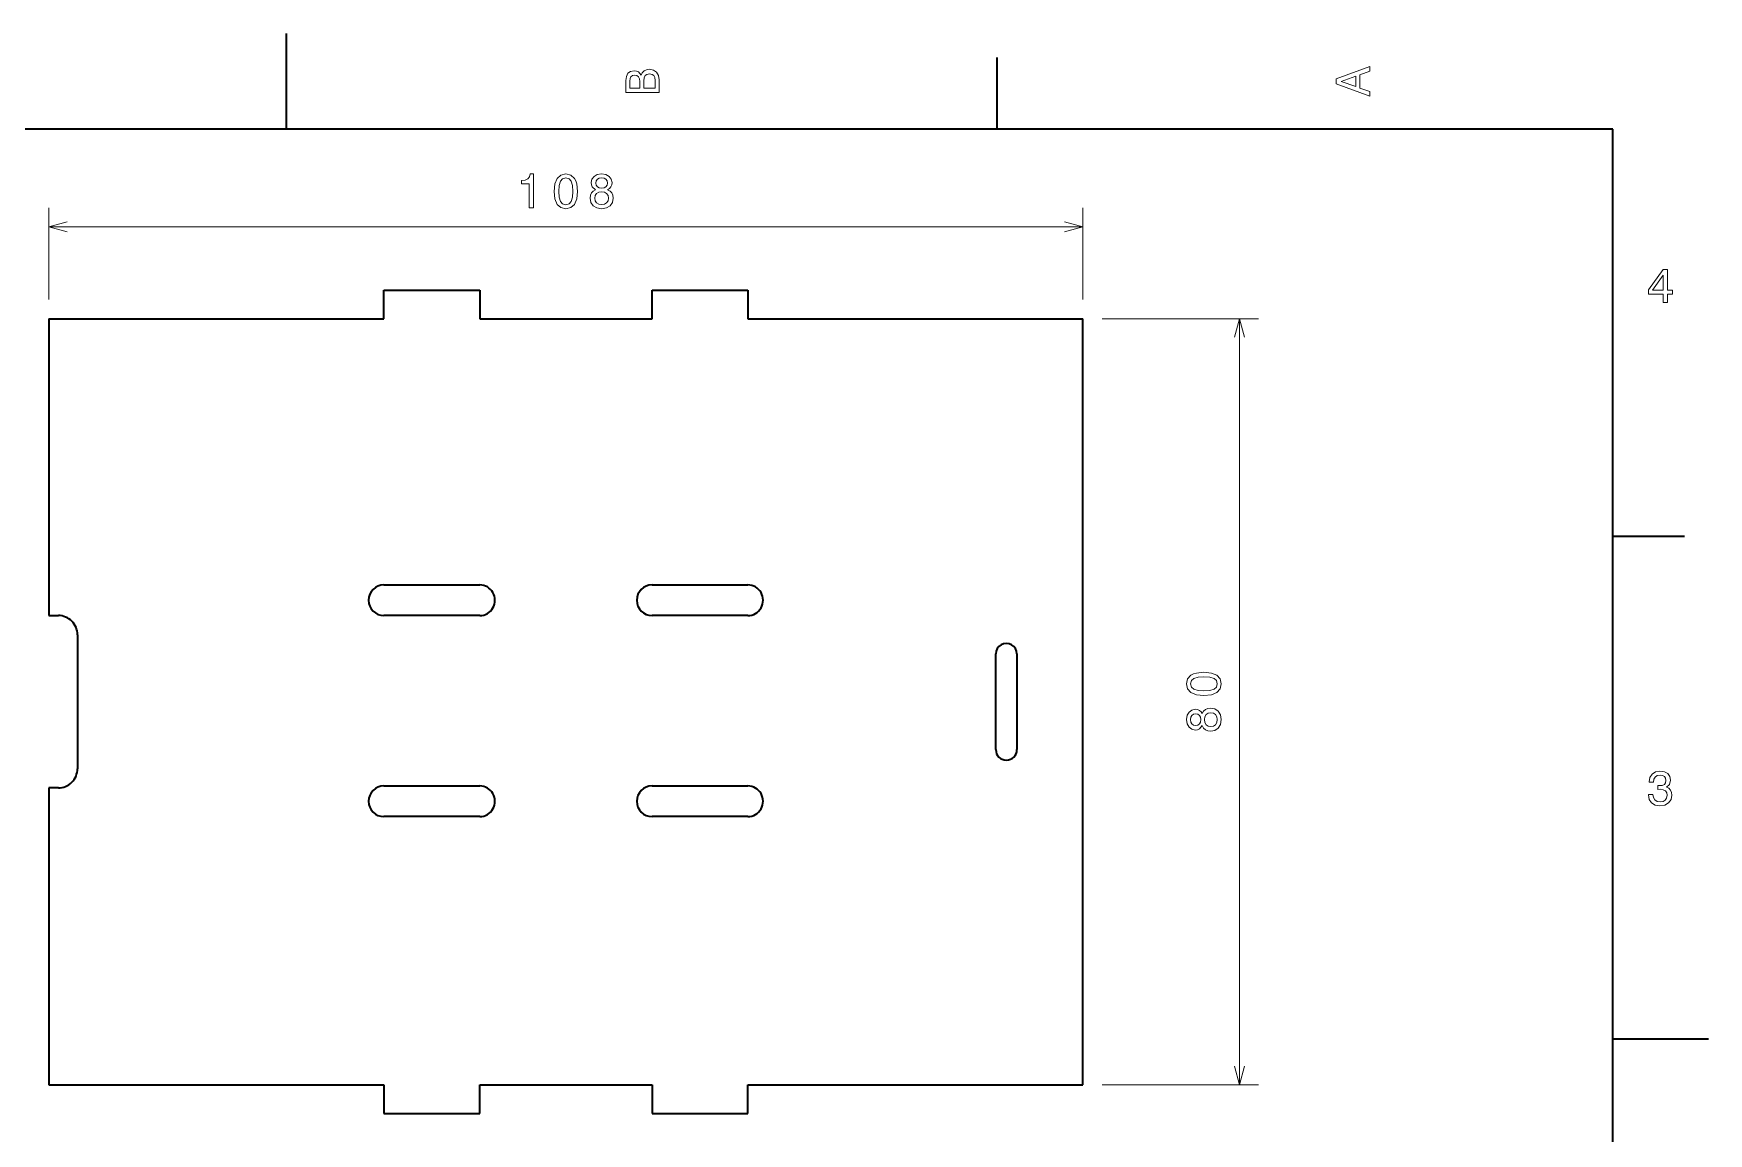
# Model space of a CAD drawing. Extents: x 0 to 297, y 0 to 210.
# Drawn here: x 122.1 to 297, y 95.1 to 210 of the extents above; entities that cross this region are included whole.
import ezdxf

# ---------------------------------------------------------------- set-up
doc = ezdxf.new("R2010")
doc.units = 0

msp = doc.modelspace()

# ---------------------------------------------------------------- linework, layer by layer
at = {"color": 7, "lineweight": 35, "ltscale": 0.25}
for p, q in [((148.5, 200), (148.5, 210)), ((158.676102, 183.199997), (168.676102, 183.199997)), ((186.676102, 183.199997), (196.676102, 183.199997)), ((158.676102, 152.399994), (168.676102, 152.399994)), ((186.676102, 152.399994), (196.676102, 152.399994)), ((168.676102, 149.199997), (158.676102, 149.199997)), ((196.676102, 149.199997), (186.676102, 149.199997)), ((222.576111, 135.199997), (222.576111, 145.199997)), ((224.776093, 145.199997), (224.776093, 135.199997)), ((158.676102, 131.399994), (168.676102, 131.399994)), ((186.676102, 131.399994), (196.676102, 131.399994)), ((168.676102, 128.199997), (158.676102, 128.199997)), ((196.676102, 128.199997), (186.676102, 128.199997)), ((287, 105), (297, 105)), ((158.676102, 97.199997), (168.676102, 97.199997)), ((186.676102, 97.199997), (196.676102, 97.199997))]:
    msp.add_line(p, q, dxfattribs=at)
at = {"color": 7, "lineweight": 35, "ltscale": 0.1875}
for p, q in [((222.699997, 200), (222.699997, 207.5)), ((287, 157.5), (294.5, 157.5))]:
    msp.add_line(p, q, dxfattribs=at)
at = {"color": 7, "lineweight": 35}
for p, q in [((287, 200), (10, 200)), ((287, 10), (287, 200)), ((123.676102, 180.199997), (123.676102, 149.199997)), ((123.676102, 180.199997), (158.676102, 180.199997)), ((196.676102, 180.199997), (231.676102, 180.199997)), ((231.676102, 100.199997), (231.676102, 180.199997)), ((123.676102, 131.199997), (123.676102, 100.199997)), ((123.676102, 100.199997), (158.676102, 100.199997)), ((196.676102, 100.199997), (231.676102, 100.199997))]:
    msp.add_line(p, q, dxfattribs=at)
at = {"color": 7, "lineweight": 13, "ltscale": 0.239997}
for p, q in [((123.676102, 182.199997), (123.676102, 191.799866)), ((231.676102, 182.199997), (231.676102, 191.799866))]:
    msp.add_line(p, q, dxfattribs=at)
at = {"color": 7, "lineweight": 13}
for p, q in [((123.676102, 189.799866), (231.676102, 189.799866)), ((248.018723, 100.199997), (248.018723, 180.199997))]:
    msp.add_line(p, q, dxfattribs=at)
at = {"color": 7, "lineweight": 35, "ltscale": 0.075}
for p, q in [((158.676102, 180.199997), (158.676102, 183.199997)), ((168.676102, 183.199997), (168.676102, 180.199997)), ((186.676102, 180.199997), (186.676102, 183.199997)), ((196.676102, 183.199997), (196.676102, 180.199997)), ((158.676102, 100.199997), (158.676102, 97.199997)), ((168.676102, 97.199997), (168.676102, 100.199997)), ((186.676102, 100.199997), (186.676102, 97.199997)), ((196.676102, 97.199997), (196.676102, 100.199997))]:
    msp.add_line(p, q, dxfattribs=at)
at = {"color": 7, "lineweight": 35, "ltscale": 0.45}
for p, q in [((168.676102, 180.199997), (186.676102, 180.199997)), ((168.676102, 100.199997), (186.676102, 100.199997))]:
    msp.add_line(p, q, dxfattribs=at)
at = {"color": 7, "lineweight": 13, "ltscale": 0.408566}
for p, q in [((233.676102, 180.199997), (250.018723, 180.199997)), ((233.676102, 100.199997), (250.018723, 100.199997))]:
    msp.add_line(p, q, dxfattribs=at)
at = {"color": 7, "lineweight": 35, "ltscale": 0.025}
for p, q in [((123.676102, 149.199997), (124.676102, 149.199997)), ((124.676102, 131.199997), (123.676102, 131.199997))]:
    msp.add_line(p, q, dxfattribs=at)
at = {"color": 7, "lineweight": 35, "ltscale": 0.35}
msp.add_line((126.676102, 147.199997), (126.676102, 133.199997), dxfattribs=at)
at = {"color": 7, "lineweight": 13}
for points in [[(261.633209, 203.466858), (261.633209, 203.930847), (260.604401, 204.298996), (260.604401, 205.695969), (261.633209, 206.064133), (261.633209, 206.538193), (258.128174, 205.257217), (258.128174, 204.742798)], [(185.542007, 205.630417), (185.249496, 205.983429), (185.052811, 206.074219), (184.81073, 206.104477), (184.432495, 206.03891), (184.160156, 205.842224), (183.993729, 205.524506), (183.933212, 205.080704), (183.933212, 203.835022), (187.433212, 203.835022), (187.433212, 205.151306), (187.36261, 205.620331), (187.155838, 205.968307), (186.828018, 206.185165), (186.384216, 206.260818), (186.08667, 206.215424), (185.839554, 206.094391), (185.65799, 205.897705)], [(185.385666, 204.984879), (185.385666, 204.298996), (184.351807, 204.298996), (184.351807, 205.025223), (184.382065, 205.297562), (184.472839, 205.489197), (184.629181, 205.605194), (184.86116, 205.645538), (185.093155, 205.600143), (185.254532, 205.479111), (185.355408, 205.272339)], [(187.014618, 205.095825), (187.014618, 204.298996), (185.809296, 204.298996), (185.809296, 205.050446), (185.844589, 205.368164), (185.9505, 205.595108), (186.132065, 205.731277), (186.394302, 205.776657), (186.671692, 205.731277), (186.863327, 205.605194), (186.979324, 205.393372)], [(260.17572, 204.460388), (258.632477, 205), (260.17572, 205.539627)], [(173.849304, 191.799866), (174.308228, 191.799866), (174.308228, 195.325089), (173.965302, 195.325089), (173.874512, 195.017441), (173.692963, 194.810669), (173.415588, 194.689636), (173.032288, 194.649292), (173.032288, 194.291229), (173.849304, 194.291229)], [(176.460678, 193.509521), (176.536331, 192.717728), (176.773361, 192.152893), (177.151611, 191.809952), (177.676102, 191.699005), (178.195557, 191.809952), (178.573792, 192.152893), (178.805786, 192.717728), (178.886475, 193.509521), (178.805786, 194.296265), (178.709961, 194.608948), (178.573792, 194.86615), (178.195557, 195.209091), (177.676102, 195.325089), (177.151611, 195.209091), (176.773361, 194.861099), (176.536331, 194.296265)], [(176.944824, 193.509521), (176.985184, 194.119751), (177.111267, 194.558517), (177.338196, 194.81572), (177.676102, 194.906494), (178.008957, 194.81572), (178.235901, 194.558517), (178.361984, 194.119751), (178.402328, 193.509521), (178.361984, 192.894241), (178.235901, 192.45549), (178.008957, 192.198288), (177.676102, 192.112549), (177.338196, 192.198288), (177.111267, 192.45549), (176.985184, 192.894241)], [(180.786758, 193.686035), (180.529556, 193.54483), (180.353043, 193.348145), (180.242096, 193.101013), (180.206787, 192.803467), (180.287476, 192.354614), (180.51947, 192.006638), (180.897705, 191.784729), (181.412125, 191.699005), (181.921494, 191.784729), (182.299728, 192.006638), (182.531723, 192.354614), (182.617462, 192.803467), (182.577118, 193.101013), (182.471207, 193.348145), (182.289642, 193.54483), (182.037476, 193.686035), (182.239212, 193.807068), (182.380432, 193.973495), (182.466156, 194.175232), (182.496414, 194.422348), (182.415726, 194.780411), (182.203918, 195.067871), (181.860962, 195.254471), (181.412125, 195.325089), (180.958237, 195.254471), (180.615295, 195.067871), (180.398438, 194.780411), (180.322784, 194.422348), (180.348007, 194.175232), (180.433746, 193.973495)], [(180.801895, 194.382004), (180.842239, 194.603897), (180.963272, 194.775375), (181.154922, 194.881287), (181.412125, 194.921631), (181.664276, 194.881287), (181.855927, 194.775375), (181.976959, 194.603897), (182.022354, 194.382004), (181.976959, 194.15506), (181.855927, 193.978546), (181.664276, 193.862549), (181.412125, 193.82724), (181.154922, 193.867584), (180.963272, 193.978546), (180.842239, 194.15506)], [(180.690948, 192.813553), (180.736328, 193.080841), (180.882584, 193.282578), (181.109528, 193.413696), (181.412125, 193.459091), (181.709671, 193.413696), (181.936615, 193.282578), (182.08287, 193.080841), (182.133301, 192.813553), (182.08287, 192.526093), (181.936615, 192.309235), (181.709671, 192.16803), (181.412125, 192.122635), (181.109528, 192.16803), (180.882584, 192.309235), (180.736328, 192.526093)], [(292.277374, 181.916794), (292.731262, 181.916794), (292.731262, 182.784225), (293.23056, 182.784225), (293.23056, 183.187683), (292.731262, 183.187683), (292.731262, 185.341141), (292.272339, 185.341141), (290.739197, 183.228027), (290.739197, 182.784225), (292.277374, 182.784225)], [(291.162842, 183.187683), (292.277374, 184.756134), (292.277374, 183.187683)], [(244.309067, 140.852585), (245.100861, 140.928238), (245.665695, 141.165268), (246.008636, 141.543518), (246.119598, 142.068008), (246.008636, 142.587463), (245.665695, 142.965698), (245.100861, 143.197693), (244.309067, 143.278381), (243.522324, 143.197693), (243.209656, 143.101868), (242.952438, 142.965698), (242.609497, 142.587463), (242.4935, 142.068008), (242.609497, 141.543518), (242.957489, 141.165268), (243.522324, 140.928238)], [(244.309067, 141.336731), (243.698837, 141.37709), (243.260071, 141.503174), (243.002869, 141.730103), (242.912094, 142.068008), (243.002869, 142.400864), (243.260071, 142.627808), (243.698837, 142.753891), (244.309067, 142.794235), (244.924347, 142.753891), (245.363098, 142.627808), (245.6203, 142.400864), (245.706039, 142.068008), (245.6203, 141.730103), (245.363098, 141.503174), (244.924347, 141.37709)], [(244.132553, 137.706619), (244.273773, 137.449417), (244.470459, 137.272903), (244.71756, 137.161957), (245.015121, 137.126648), (245.463959, 137.207336), (245.811951, 137.439331), (246.033844, 137.817566), (246.119598, 138.331985), (246.033844, 138.841354), (245.811951, 139.219589), (245.463959, 139.451584), (245.015121, 139.537323), (244.71756, 139.496979), (244.470459, 139.391068), (244.273773, 139.209503), (244.132553, 138.957336), (244.01152, 139.159073), (243.845093, 139.300293), (243.643372, 139.386017), (243.39624, 139.416275), (243.038177, 139.335587), (242.750702, 139.123779), (242.564117, 138.780823), (242.4935, 138.331985), (242.564117, 137.878098), (242.750702, 137.535156), (243.038177, 137.318298), (243.39624, 137.242645), (243.643372, 137.267868), (243.845093, 137.353607)], [(243.436584, 137.721756), (243.214691, 137.7621), (243.043213, 137.883133), (242.937317, 138.074783), (242.896973, 138.331985), (242.937317, 138.584137), (243.043213, 138.775787), (243.214691, 138.89682), (243.436584, 138.942215), (243.663544, 138.89682), (243.840057, 138.775787), (243.956039, 138.584137), (243.991348, 138.331985), (243.950989, 138.074783), (243.840057, 137.883133), (243.663544, 137.7621)], [(245.005035, 137.610809), (244.737732, 137.656189), (244.536011, 137.802444), (244.404892, 138.029388), (244.359497, 138.331985), (244.404892, 138.629532), (244.536011, 138.856476), (244.737732, 139.002731), (245.005035, 139.053162), (245.292496, 139.002731), (245.509354, 138.856476), (245.650574, 138.629532), (245.695953, 138.331985), (245.650574, 138.029388), (245.509354, 137.802444), (245.292496, 137.656189)], [(290.729126, 130.51622), (290.729126, 130.480911), (290.809814, 129.996765), (291.046844, 129.633652), (291.420044, 129.401657), (291.914276, 129.315933), (292.438782, 129.401657), (292.832153, 129.623566), (293.08429, 129.976593), (293.175079, 130.430481), (293.134735, 130.728027), (293.023773, 130.970108), (292.842224, 131.156708), (292.600159, 131.292877), (292.927948, 131.565216), (293.043945, 131.998932), (292.968292, 132.392303), (292.751434, 132.68985), (292.398407, 132.87645), (291.914276, 132.942017), (291.460388, 132.861313), (291.112396, 132.63942), (290.885468, 132.286392), (290.809814, 131.817368), (290.809814, 131.782074), (291.258636, 131.782074), (291.299011, 132.104828), (291.430115, 132.336823), (291.641937, 132.478027), (291.939484, 132.528473), (292.201721, 132.488113), (292.393372, 132.382217), (292.509369, 132.210739), (292.554749, 131.97876), (292.509369, 131.731628), (292.388336, 131.565216), (292.176514, 131.46434), (291.889069, 131.434082), (291.692383, 131.439133), (291.692383, 131.04071), (291.939484, 131.050797), (292.257202, 131.005417), (292.494232, 130.884369), (292.635468, 130.687683), (292.685883, 130.430481), (292.630402, 130.13797), (292.484161, 129.921112), (292.252167, 129.784943), (291.944519, 129.739563), (291.626801, 129.789993), (291.394806, 129.941284), (291.248566, 130.183365), (291.193085, 130.51622)]]:
    msp.add_lwpolyline(points, close=True, dxfattribs=at)
for points in [[(125.607956, 190.317505), (123.676102, 189.799866), (125.607956, 189.282227)], [(229.744247, 189.282227), (231.676102, 189.799866), (229.744247, 190.317505)], [(248.536362, 178.268143), (248.018723, 180.199997), (247.501083, 178.268143)], [(247.501083, 102.131851), (248.018723, 100.199997), (248.536362, 102.131851)]]:
    msp.add_lwpolyline(points, dxfattribs=at)
at = {"color": 7, "lineweight": 35}
for centre, radius, start, end in [((158.676102, 150.800003), 1.6, 90.000003, 269.999997), ((168.676102, 150.800003), 1.6, 269.999997, 90.000003), ((186.676102, 150.800003), 1.6, 90.000003, 269.999997), ((196.676102, 150.800003), 1.6, 269.999997, 90.000003), ((124.676102, 147.199997), 2, 0, 90.000003), ((223.676102, 145.199997), 1.1, 0, 180.000005), ((223.676102, 135.199997), 1.1, 180.000005, 0), ((124.676102, 133.199997), 2, 269.999997, 0), ((158.676102, 129.799988), 1.6, 90.000003, 269.999997), ((168.676102, 129.799988), 1.6, 269.999997, 90.000003), ((186.676102, 129.799988), 1.6, 90.000003, 269.999997), ((196.676102, 129.799988), 1.6, 269.999997, 90.000003)]:
    msp.add_arc(centre, radius, start, end, dxfattribs=at)

doc.saveas('drawing.dxf')
